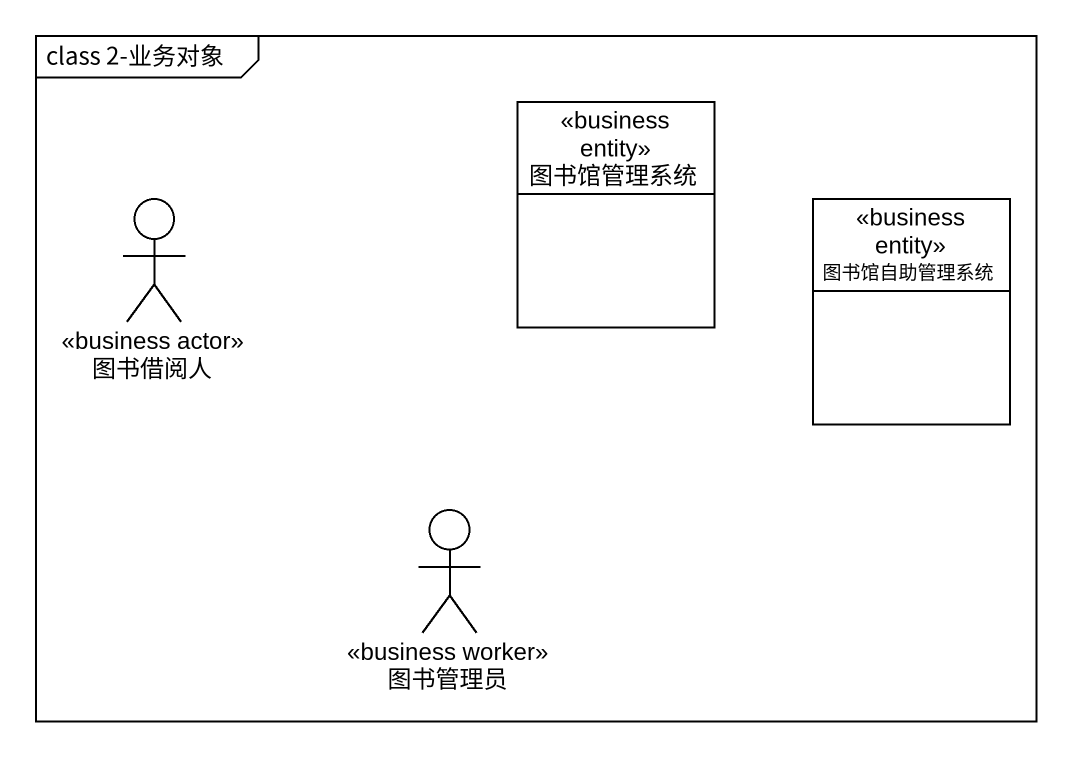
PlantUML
@startuml
mainframe class 2-业务对象
allowmixing
hide circle
hide empty members
class 图书馆管理系统 <<business entity>>
actor 图书借阅人 <<business actor>>
class 图书馆自助管理系统 <<business entity>>
actor 图书管理员 <<business worker>>
@enduml
